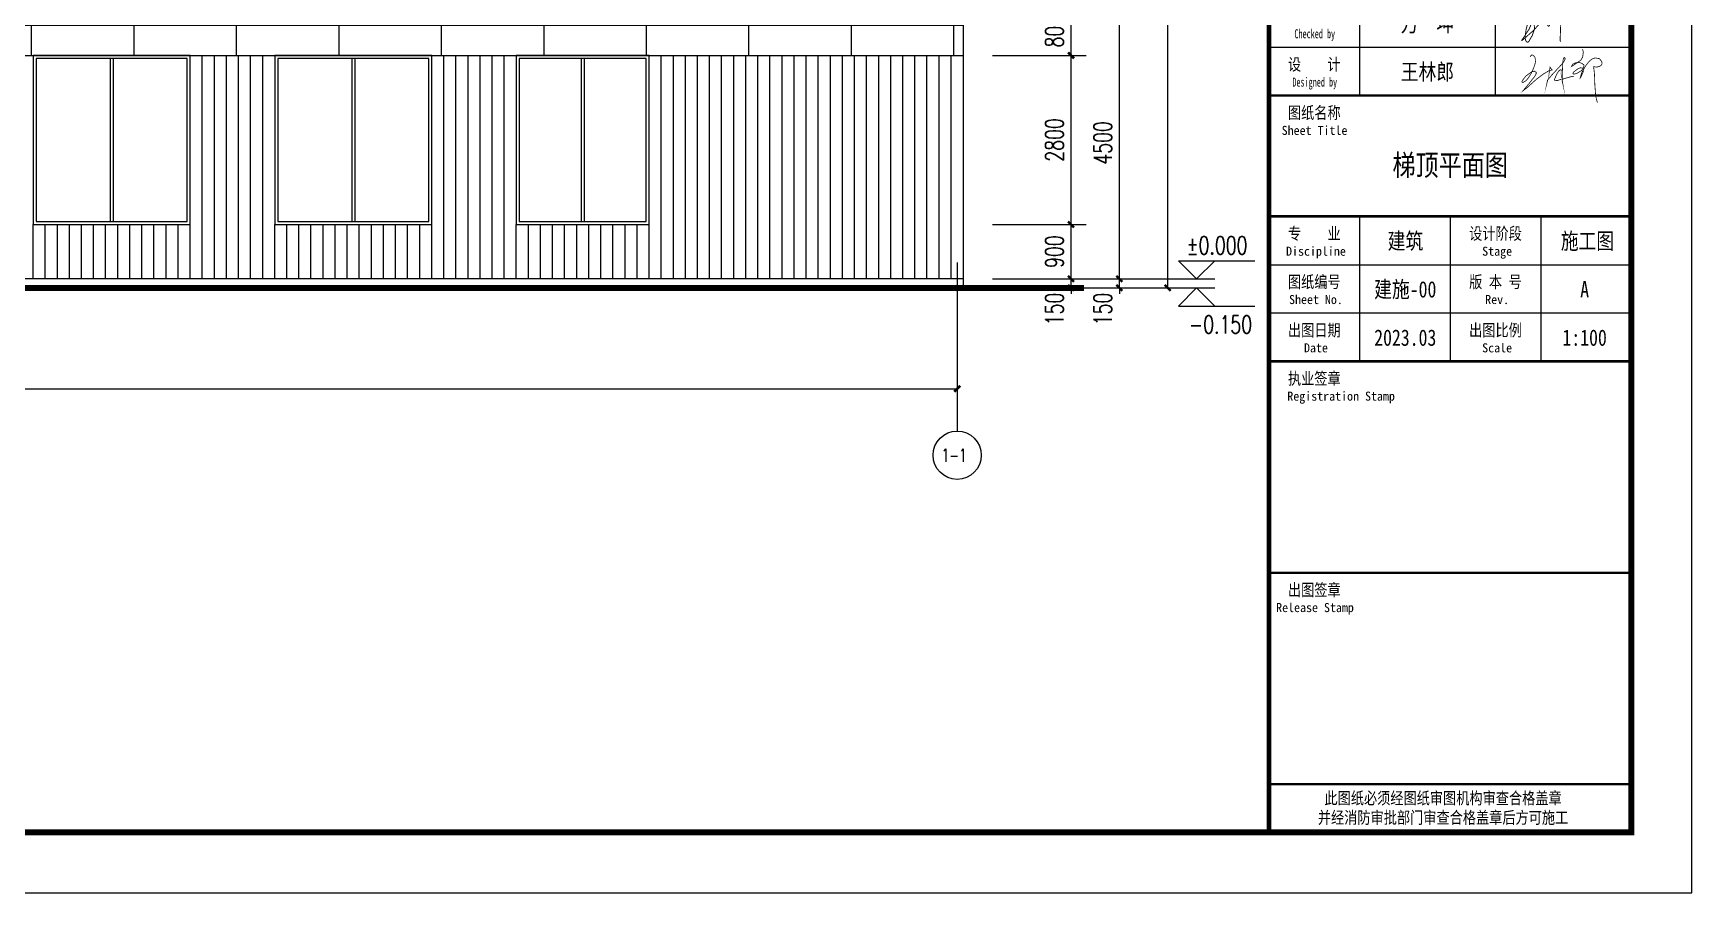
# Model space of a CAD drawing. Extents: x -6243262 to 3079315, y -2914302 to 172723.
# Drawn here: x -2523648 to -2496183, y -775350 to -761118 of the extents above; entities that cross this region are included whole.
import ezdxf
from ezdxf.enums import TextEntityAlignment as Align

# ---------------------------------------------------------------- set-up
doc = ezdxf.new("R2010")
doc.units = 0
doc.header["$LTSCALE"] = 1000
for name, color, linetype in [('AXIS', 3, 'Continuous'), ('AXIS_TEXT', 7, 'Continuous'), ('DIM_ELEV', 3, 'Continuous'), ('J-ELEV-立面细部', 44, 'Continuous'), ('J-ELEV-立面门窗分格线', 155, 'Continuous'), ('P-图框', 7, 'Continuous'), ('PUB_DIM', 3, 'Continuous'), ('PUB_TITLE', 4, 'Continuous'), ('图框字', 3, 'Continuous')]:
    doc.layers.add(name, color=color, linetype=linetype)
doc.styles.add('_TCH_AXIS', font='COMPLEX', dxfattribs={"bigfont": 'GBCBIG'})
doc.styles.add('_TCH_DIM', font='SIMPLEX', dxfattribs={"bigfont": 'GBCBIG'})
doc.styles.add('_TCH_DIM_T3', font='SIMPLEX', dxfattribs={"width": 0.7058823529411765, "bigfont": 'GBCBIG'})
doc.styles.add('COMPLEX', font='COMPLEX')
doc.styles.add('STYLE-ARIAL', font='')
doc.styles.add('图签', font='', dxfattribs={"width": 0.66})
doc.styles.get('STYLE-ARIAL').set_extended_font_data('NSimSun')
doc.styles.get('图签').set_extended_font_data('SimSun')
doc.dimstyles.new('_TCH_ARCH&&100', dxfattribs={"dimtxt": 297.5, "dimasz": 100, "dimexe": 250, "dimexo": 300, "dimgap": 126.25, "dimtad": 1, "dimdec": 0, "dimzin": 0, "dimdsep": 46, "dimtxsty": '_TCH_DIM_T3', "dimblk": 'ARCHTICK', "dimcen": 0.09, "dimclrt": 7, "dimazin": 2, "dimtfac": 1, "dimtdec": 0, "dimtix": 1, "dimtmove": 2, "dimatfit": 3, "dimfxl": 0, "dimtolj": 1, "dimtzin": 0, "dimarcsym": 0})

# ---------------------------------------------------------------- blocks, each defined once
blk = doc.blocks.new('A$C80fbf071')
at = {"lineweight": 53, "const_width": 12.8}
for points in [[(-532.0570534121944, 239.7294344687543), (-518.017083357583, 265.1750960683858), (-494.1491342651716, 268.4870710706746), (-474.2619296252669, 255.2290735781135), (-455.0354294574354, 230.0459465825988), (-450.0801459086069, 207.2862159299839), (-445.6534259378968, 162.1706540143641), (-452.2935058915464, 122.2956866908062), (-475.5998561823217, 56.35911119703087), (-515.98541710258, -33.21567612406216), (-561.5079553019896, -107.5028715157241), (-597.3676905810717, -151.6793673479406), (-637.4559344899608, -180.0633970129129), (-662.480116409075, -186.3137400806008), (-672.0768488824251, -175.8931358062837), (-662.480116409075, -154.2239335071936), (-608.6822546851763, -84.5916785907757), (-555.330368479481, -41.26337147832965), (-505.3606303846755, -9.6500009445881), (-466.6307929599134, 2.064935632952256), (-434.6196612369968, -17.26165019985638), (-434.6196612369968, -44.59554144975846), (-460.6018646419107, -87.09585481163231), (-536.3351148760412, -184.1124884020828), (-632.715379894973, -299.7488838922873), (-652.4469976315158, -323.4227465009608), (-587.671852439642, -274.7071216833137), (-429.1523317206011, -131.8277123057924), (-306.459511059511, -40.51615760682034), (-225.7214244425413, 5.88178487305413), (-169.875378850702, 22.0175655221974), (-184.6751590478525, 38.82987765074358), (-204.1824586165021, 67.08264001368661), (-230.4289438116539, -99.69751579404692), (-255.9982069242105, -195.865960664727), (-246.5666505682457, -147.4485212326108), (-181.3055662357656, -69.43535396337393), (-95.00104443193413, 24.16832977652666), (-6.070222345588263, 119.1250764751749), (36.99119169116602, 178.9728686583403), (46.40623043180676, 215.283423861285), (28.23685742021189, 229.4098050427565), (9.406779936543899, 180.9923656106403), (4.022038480034098, 98.27377044319292), (-4.022038480034098, -98.27377044319292), (1.362702976475703, -178.9425762045139), (4.583637281670235, -198.2994544923131), (-10.48042470574728, -131.6156651258061), (-91.18547609925736, -155.2740719222638), (-130.9929206049419, -147.7514457750076), (-132.0830829870829, -134.8367627656262), (-89.0381865608797, -39.11260722394218), (-55.67261066794163, 9.284637237811694), (-32.00287291646237, 24.33998701811652), (-6.169328018411761, 15.73693000079948), (-2.948393710859818, -133.7664293801354), (43.31743702053791, -118.7110796010529), (141.2503575503943, -90.74104681130848), (189.6634778201696, -82.13798979399144)], [(333.3501831161848, 368.6036324823217), (346.2999907910707, 317.9041614937887), (335.5139902651426, 234.8422518444422), (305.2867606198706, 184.1427808559092), (259.9624337637506, 151.7803421950375), (188.7384915578295, 103.241732945462), (152.0363580763224, 79.51264375567553), (168.2236176669539, 115.1062775409373), (217.8755588233471, 139.9157975995622), (279.3871452724852, 146.3882853317482), (327.948924049153, 126.9708221352485), (357.1025089251925, 103.241732945462), (352.774894627335, 66.56766829136177), (319.3267306745111, 12.62690469386871), (244.8488189399359, -31.60007856131415), (191.9759434759617, -49.93711088891723), (172.551231967198, -38.07256629466428), (188.7384915578295, -10.02175362585695), (254.5611746943032, 38.51685562371858), (299.9020191633608, 57.93431882027653), (339.8250869524491, 50.38140021802974), (348.4637979400286, 24.49144928934402), (344.1361836397555, -11.10218449591775), (305.2867606198706, -98.47572013855097), (294.5007600962999, -111.4206956028647), (318.2365682947566, -27.28845256802742), (386.2395761907101, 91.37718834998668), (444.7614748990454, 165.8562359523785), (492.2496089065098, 202.5303006064787), (540.8113876831485, 220.86733293414), (615.2727818048152, 206.8419265997654), (651.9749152886798, 157.2228864812932), (657.359656742803, 122.7096835660923), (642.262559531926, 97.90016350630322), (616.3629441845405, 80.63346456407453), (561.3097439610865, 67.68848909976077), (520.313031402824, 75.2414077007852), (515.9854171049665, 75.2414077007852), (530.0419047701289, -30.74179235697375), (537.4252772581531, -229.4400974976888), (551.2340007460152, -407.1457318174944), (565.0427242338774, -467.5286906921829), (580.5857969653734, -521.0150674748293)]]:
    blk.add_lwpolyline(points, dxfattribs=at)
blk = doc.blocks.new('A$Ca6e7ed98')
at = {"layer": '图框字', "color": 0, "const_width": 14.96537856035086}
for points in [[(-219.4417643320048, -4.561755438808177), (-310.3332553611544, -2.659132995919208), (-353.6335702197393, 16.65985095645738), (-353.6335702197393, 16.65985095645738), (-311.2896840352332, -38.06459393767727), (-304.5257228455448, -117.4294864342082), (-341.500735534908, -228.0091485452285), (-400.4046472607588, -331.3116713303534), (-414.1113363973564, -341.6787743345267), (-427.4482913206448, -340.1977139613591), (-444.8597490985994, -325.017004941481), (-452.5499024486344, -306.4414268489199), (-456.5039897132374, -286.8942424696434), (-457.7930200393312, -259.8385230571876), (-457.4710276903934, -234.0708211894744), (-454.5057274746068, -202.0145254722083), (-450.6582637063111, -177.0972987129135), (-446.3614959518018, -144.7760485181207), (-438.4389988643234, -106.4979568830822), (-428.9410202662693, -73.95042469797772), (-419.6626542428858, -42.90664500596904), (-405.8514634709863, -3.503535565352649), (-394.9965550070046, 22.03724509703898), (-384.3676246990508, 41.02319900302246), (-377.5007532692398, 49.63246168486512), (-370.5428117433039, 51.86677646431053), (-361.561336295912, 48.05647793465323), (-352.6081454124942, 34.67771504830307), (-355.3983921272738, -14.35004956572811), (-365.7891435805941, -53.0314856528712), (-377.9405088827189, -87.48931085684308), (-398.2875608275644, -130.4205656273989), (-425.9905730752798, -172.3290769380692), (-460.3381918522646, -226.161498563175), (-480.0041265382897, -257.4897287796557), (-494.6996027233545, -278.3904502071528), (-504.872863463359, -290.8177420680586), (-517.0703792340064, -307.4210233192789), (-517.4305650742317, -312.8236656468653), (-512.0251251463196, -313.363802036889), (-447.9072714131617, -258.3290176314331), (-408.1658829416847, -222.6391061652103), (-378.7913749911822, -195.5833867527472), (-335.5945365005464, -161.0447008933552), (-292.9732527030865, -115.568412944529), (-267.7247027271369, -86.622855382142), (-244.8372531555651, -62.76768378462293), (-244.8372531555651, -62.76768378462293), (-212.1632519420818, -27.69045957220078), (-186.8749170796655, 1.104243329646124), (-170.1864833076834, 23.78102269674855), (-154.7101624147035, 37.75201796762849), (-131.7452649305633, 47.73111767131195), (-110.2784010437317, 54.21754845893156), (-79.325759257772, 66.69150299070316), (-52.86668779834872, 81.16140530573466), (-60.48257602681406, 96.56871592325479), (-77.93647101710667, 104.1855978417807), (-93.67006751018926, 115.7333303273626), (-103.9950412843318, 130.9667745567422), (-100.5533833596273, 117.6989154143885), (-97.84907200015732, 102.4654711850089), (-95.14529110584408, 71.75312429565383), (-95.88263767110766, 26.29856964476494), (-95.628014396847, -7.242621733661508), (-91.20287407501019, -45.57185054120055), (-86.53212838649051, -64.7364649449737), (-77.68184774249676, -76.03873900030158), (-67.3568739683542, -75.79296096271719), (-56.04841779707931, -58.59393164596986), (-47.44427298530354, -36.23516157357517), (-38.25343371205963, -1.866506814330933), (-15.76065021613613, 88.71021086246765), (-10.35680168340332, 111.6353251258115), (-7.354368907021126, 114.3960932534246), (-4.832537560927449, 112.235547693992), (-3.686732826259686, 73.99357168784627), (-1.229087763815187, 34.38687237685372), (0, 0), (2.12239108455833, -6.241291964703123), (6.793136773078004, -9.318151742685586), (11.98055552251753, -7.061723983875709), (21.28385340858949, 26.8693883383603), (53.05341153271729, 61.60686995748256), (80.2657435121946, 90.97942291457002), (102.26042022818, 112.6903489266115), (135.2564137906011, 135.4908163306609), (177.7466726948915, 151.4986691236918), (203.2710645512561, 153.9411083492741), (222.0070938210702, 147.1564839212224), (236.127015312959, 131.1444762328683), (240.743123090564, 110.2479097010291), (231.0154530805885, 79.25398875286919), (214.4516786203894, 49.67305181607662), (184.2947345664725, 9.156110825846554), (164.2012449655449, -12.01212193783431), (145.465215696051, -29.10951612322242), (145.465215696051, -29.10951612322242), (127.2723827450245, -42.13575212297292), (102.8343835258565, -51.36313538360992), (80.56863911566325, -48.64902992685529), (68.34937427335535, -39.9646595219092), (58.57396239967784, -22.32457208783308), (52.59190684824716, 31.7005727576834), (57.70293861543178, 100.2883060442909), (57.70293861543178, 100.2883060442909), (66.24077528287307, 149.9795754783117), (76.00133413210278, 202.1337390068438), (87.89966755581554, 251.5389598790716), (92.53328068339033, 266.9906959161235), (99.1757653526729, 283.2158816944939), (112.279846073041, 298.7497568152903), (120.5078910901502, 300.5772715354033), (129.6504580341862, 296.3130705216972), (132.6979803487484, 278.3425091072932), (136.0505201277847, 240.2696053793115), (133.4024380744086, 87.13422711192106), (132.0524042553734, 38.09176056093565), (128.2473776997358, -66.10694118147512), (123.9331045952276, -166.1302927485667), (120.9142273988982, -260.1472637389088), (120.9142273988982, -307.512750623333), (120.9142273988982, -307.512750623333), (120.9142273988982, -307.512750623333), (122.6371782219212, -336.362425986008)], [(-901.1133592585975, -53.95738809138857), (-741.2094125123986, -16.60072439256328), (-568.4549473897787, 19.10516744028428), (-441.2860053503828, 39.74093438991986), (-356.3452724282688, 54.30032675802067), (-166.0011132360087, 80.14697163615347), (38.06777090829564, 108.1749365506621), (274.3438469295506, 128.0609047009057), (476.9613784102257, 141.4879282944457), (643.271222366573, 145.962430931846), (840.3989699591766, 143.9684007922406), (1015.136313830473, 139.0017028646616), (1259.480234392307, 133.0180144088445), (1270.327185878734, 127.3299627344604), (1270.17494237941, 120.8007045642953), (1255.437559447193, 109.2600034400311), (732.1299709219893, 62.83576014641585), (633.4284414178983, 55.12906856783229), (86.8270670126949, 15.9471274002135), (-155.1987208222563, -1.707981578139879)], [(-219.4417643320048, -4.561755438808177), (-155.1987208222563, -1.707981578139879)]]:
    blk.add_lwpolyline(points, dxfattribs=at)
blk = doc.blocks.new('TQ-A2')
at = {"layer": 'P-图框'}
for p, q in [((-4500.000000000116, 12200.00022238411), (-4500, 19400.00022238411)), ((-2250.000000000175, 12200.00022238411), (-2250.000000000058, 17800.00022238411)), ((-6000, 13000.00022238411), (0, 13000.00022238411)), ((-4500.000000000058, 7800.000222384115), (-4500, 10200.00022238411)), ((-3000, 10200.00022238411), (-3000, 7800.000222384115)), ((-1500, 10200.00022238411), (-1500, 7800.000222384115)), ((-6000, 9400.000222384115), (0, 9400.000222384115)), ((-6000, 8600.000222384115), (0, 8600.000222384115))]:
    blk.add_line(p, q, dxfattribs=at)
at = {"layer": 'P-图框', "const_width": 80}
blk.add_lwpolyline([(-6000, 40000), (-6000, 0)], dxfattribs=at)
at = {"layer": 'P-图框'}
blk.add_lwpolyline([(-6000, 31900.00022238411), (-6000, 0), (0, 0), (0, 31900.00022238411)], close=True, dxfattribs=at)
at = {"layer": 'P-图框', "linetype": 'Continuous', "const_width": 40}
for points in [[(-6000, 12200.00022238411), (0, 12200.00022238411)], [(-6000, 10200.00022238411), (0, 10200.00022238411)], [(-6000, 7800.000222384115), (0, 7800.000222384115)], [(-6000, 4300.000222384115), (0, 4300.000222384115)], [(-6000, 800.0002223841147), (0, 800.0002223841147)]]:
    blk.add_lwpolyline(points, dxfattribs=at)
at = {"layer": 'P-图框'}
for name, p in [('A$Ca6e7ed98', (-1299.722362992354, 13424.79639597586)), ('A$C80fbf071', (-1143.019625361077, 12602.73685721285))]:
    blk.add_blockref(name, p, dxfattribs=at)
at = {"layer": 'P-图框', "color": 6, "style": '图签', "width": 0.8}
for s, p in [('万  坤', (-3377.847491015447, 13392.04124669859)), ('王林郎', (-3377.847491015447, 12592.04124669859)), ('建筑', (-3741.480264688027, 9792.041246698587)), ('施工图', (-728.0364462347934, 9792.041246698587)), ('A', (-774.9880090948427, 8992.041246698587)), ('2023.03', (-3745.091043053777, 8192.041246698587)), ('1:100', (-774.9880090948427, 8192.041246698587))]:
    blk.add_text(s, height=270, dxfattribs=at).set_placement(p, align=Align.MIDDLE_CENTER)
at = {"layer": 'P-图框'}
for s, height, style, width, p in [('Checked by', 150, 'STYLE-ARIAL', 0.6, (-5243.867888999579, 13223.08678610949)), ('设    计', 200, '图签', 0.8, (-5251.420774616476, 12716.03740748495)), ('Designed by', 150, 'STYLE-ARIAL', 0.6, (-5243.867888999579, 12423.08678610949)), ('图纸名称', 200, '图签', 0.8, (-5251.420774616476, 11916.03740748495)), ('Sheet Title', 150, 'STYLE-ARIAL', 0.9700000000000001, (-5247.199739783478, 11623.08678610949)), ('专    业', 200, '图签', 0.8, (-5251.420774616476, 9916.037407484953)), ('设计阶段', 200, '图签', 0.8, (-2251.420774616476, 9916.037407484953)), ('Discipline', 150, 'STYLE-ARIAL', 0.9700000000000001, (-5223.721875714778, 9623.086786109488)), ('Stage', 150, 'STYLE-ARIAL', 0.9700000000000001, (-2223.721875714778, 9623.086786109488)), ('图纸编号', 200, '图签', 0.8, (-5251.420774616476, 9116.037407484953)), ('版 本 号', 200, '图签', 0.8, (-2251.420774616476, 9116.037407484953)), ('Sheet No.', 150, 'STYLE-ARIAL', 0.9700000000000001, (-5223.721875714778, 8823.086786109488)), ('Rev.', 150, 'STYLE-ARIAL', 0.9700000000000001, (-2223.721875714778, 8823.086786109488)), ('出图日期', 200, '图签', 0.8, (-5251.420774616476, 8316.037407484953)), ('出图比例', 200, '图签', 0.8, (-2251.420774616476, 8316.037407484953)), ('Date', 150, 'STYLE-ARIAL', 0.9700000000000001, (-5223.721875714778, 8023.086786109488)), ('Scale', 150, 'STYLE-ARIAL', 0.9700000000000001, (-2223.721875714778, 8023.086786109488)), ('执业签章', 200, '图签', 0.8, (-5251.420774616476, 7516.037407484953)), ('Registration Stamp', 150, 'STYLE-ARIAL', 0.9700000000000001, (-4807.606877605605, 7223.086786109488)), ('出图签章', 200, '图签', 0.8, (-5251.420774616476, 4016.037407484953)), ('Release Stamp', 150, 'STYLE-ARIAL', 0.9700000000000001, (-5239.580023941293, 3723.086786109488)), ('此图纸必须经图纸审图机构审查合格盖章', 200, '图签', 0.8, (-3119.30655907921, 567.8683479190804)), ('并经消防审批部门审查合格盖章后方可施工', 200, '图签', 0.8, (-3119.30655907921, 246.0061874622479))]:
    blk.add_text(s, height=height, dxfattribs=dict(at, style=style, width=width)).set_placement(p, align=Align.MIDDLE_CENTER)
blk = doc.blocks.new('_AXISO')
at = {"color": 0}
blk.add_circle((0, 0), 0.5, dxfattribs=at)
at = {"layer": 'AXIS_TEXT', "color": 0, "style": 'COMPLEX', "width": 1.041666666666667}
blk.add_attdef('A', text='', height=0.56, dxfattribs=at).set_placement((-0.25, -0.28), (0.25, -0.28), align=Align.FIT)
blk = doc.blocks.new('_ArchTick')
at = {"color": 0, "linetype": 'ByBlock', "const_width": 0.4}
blk.add_lwpolyline([(-0.5, -0.5), (0.5, 0.5)], dxfattribs=at)
blk = doc.blocks.new('*D712')
at = {"layer": 'AXIS', "color": 0, "lineweight": -2, "transparency": 16777216}
for p, q in [((-2548347.569781706, -765214.0999392602), (-2548347.569781706, -767255.4325370815)), ((-2508347.569781706, -765214.0999392602), (-2508347.569781706, -767255.4325370815)), ((-2548347.569781706, -767005.4325370815), (-2508347.569781706, -767005.4325370815))]:
    blk.add_line(p, q, dxfattribs=at)
at = {"layer": 'Defpoints', "color": 0, "transparency": 16777216}
for p in [(-2548347.569781706, -764914.0999392602), (-2508347.569781706, -764914.0999392602), (-2508347.569781706, -767005.4325370815)]:
    blk.add_point(p, dxfattribs=at)
at = {"layer": 'AXIS', "color": 0, "lineweight": -2, "transparency": 16777216, "xscale": 100, "yscale": 100, "zscale": 100, "rotation": 180}
blk.add_blockref('_ArchTick', (-2548347.569781706, -767005.4325370815), dxfattribs=at)
at = {"layer": 'AXIS', "color": 0, "lineweight": -2, "transparency": 16777216, "xscale": 100, "yscale": 100, "zscale": 100}
blk.add_blockref('_ArchTick', (-2508347.569781706, -767005.4325370815), dxfattribs=at)
at = {"layer": 'AXIS', "color": 7, "transparency": 16777216, "insert": (-2528347.569781706, -766730.4325370815), "char_height": 297.5, "attachment_point": 5, "style": '_TCH_DIM_T3'}
blk.add_mtext('\\A1;40000', dxfattribs=at)
blk = doc.blocks.new('*D713')
at = {"layer": 'Defpoints', "color": 0, "transparency": 16777216}
for p in [(-2508059.919867991, -765184.770915362), (-2508059.919867991, -765334.770915362), (-2506462.03835766, -765184.770915362)]:
    blk.add_point(p, dxfattribs=at)
at = {"layer": 'PUB_DIM', "color": 0, "lineweight": -2, "transparency": 16777216}
for p, q in [((-2506462.03835766, -765184.770915362), (-2506462.03835766, -765084.770915362)), ((-2507759.919867991, -765184.770915362), (-2506212.03835766, -765184.770915362)), ((-2507759.919867991, -765334.770915362), (-2506212.03835766, -765334.770915362)), ((-2506462.03835766, -765334.770915362), (-2506462.03835766, -765184.770915362)), ((-2506462.03835766, -765334.770915362), (-2506462.03835766, -765434.770915362))]:
    blk.add_line(p, q, dxfattribs=at)
at = {"layer": 'PUB_DIM', "color": 0, "lineweight": -2, "transparency": 16777216, "xscale": 100, "yscale": 100, "zscale": 100}
for p, rotation in [((-2506462.03835766, -765184.770915362), 270), ((-2506462.03835766, -765334.770915362), 90)]:
    blk.add_blockref('_ArchTick', p, dxfattribs=dict(at, rotation=rotation))
at = {"layer": 'PUB_DIM', "color": 7, "transparency": 16777216, "insert": (-2506737.03835766, -765684.770915362), "char_height": 297.5, "attachment_point": 5, "rotation": 90, "style": '_TCH_DIM_T3'}
blk.add_mtext('\\A1;150', dxfattribs=at)
blk = doc.blocks.new('*D714')
at = {"layer": 'Defpoints', "color": 0, "transparency": 16777216}
for p in [(-2508059.919867991, -764284.7709153652), (-2506462.03835766, -764284.7709153652), (-2508059.919867991, -765184.770915362)]:
    blk.add_point(p, dxfattribs=at)
at = {"layer": 'PUB_DIM', "color": 0, "lineweight": -2, "transparency": 16777216}
for p, q in [((-2507759.919867991, -764284.7709153652), (-2506212.03835766, -764284.7709153652)), ((-2506462.03835766, -765184.770915362), (-2506462.03835766, -764284.7709153652)), ((-2507759.919867991, -765184.770915362), (-2506212.03835766, -765184.770915362))]:
    blk.add_line(p, q, dxfattribs=at)
at = {"layer": 'PUB_DIM', "color": 0, "lineweight": -2, "transparency": 16777216, "xscale": 100, "yscale": 100, "zscale": 100}
for p, rotation in [((-2506462.03835766, -764284.7709153652), 90), ((-2506462.03835766, -765184.770915362), 270)]:
    blk.add_blockref('_ArchTick', p, dxfattribs=dict(at, rotation=rotation))
at = {"layer": 'PUB_DIM', "color": 7, "transparency": 16777216, "insert": (-2506737.03835766, -764734.770915364), "char_height": 297.5, "attachment_point": 5, "rotation": 90, "style": '_TCH_DIM_T3'}
blk.add_mtext('\\A1;900', dxfattribs=at)
blk = doc.blocks.new('*D715')
at = {"layer": 'Defpoints', "color": 0, "transparency": 16777216}
for p in [(-2508059.919867991, -761484.7709153653), (-2506462.03835766, -761484.7709153653), (-2508059.919867991, -764284.7709153652)]:
    blk.add_point(p, dxfattribs=at)
at = {"layer": 'PUB_DIM', "color": 0, "lineweight": -2, "transparency": 16777216}
for p, q in [((-2507759.919867991, -761484.7709153653), (-2506212.03835766, -761484.7709153653)), ((-2506462.03835766, -764284.7709153652), (-2506462.03835766, -761484.7709153653)), ((-2507759.919867991, -764284.7709153652), (-2506212.03835766, -764284.7709153652))]:
    blk.add_line(p, q, dxfattribs=at)
at = {"layer": 'PUB_DIM', "color": 0, "lineweight": -2, "transparency": 16777216, "xscale": 100, "yscale": 100, "zscale": 100}
for p, rotation in [((-2506462.03835766, -761484.7709153653), 90), ((-2506462.03835766, -764284.7709153652), 270)]:
    blk.add_blockref('_ArchTick', p, dxfattribs=dict(at, rotation=rotation))
at = {"layer": 'PUB_DIM', "color": 7, "transparency": 16777216, "insert": (-2506737.03835766, -762884.7709153657), "char_height": 297.5, "attachment_point": 5, "rotation": 90, "style": '_TCH_DIM_T3'}
blk.add_mtext('\\A1;2800', dxfattribs=at)
blk = doc.blocks.new('*D716')
at = {"layer": 'Defpoints', "color": 0, "transparency": 16777216}
for p in [(-2508059.919867991, -760684.770915362), (-2506462.03835766, -760684.770915362), (-2508059.919867991, -761484.7709153653)]:
    blk.add_point(p, dxfattribs=at)
at = {"layer": 'PUB_DIM', "color": 0, "lineweight": -2, "transparency": 16777216}
for p, q in [((-2507759.919867991, -760684.770915362), (-2506212.03835766, -760684.770915362)), ((-2506462.03835766, -761484.7709153653), (-2506462.03835766, -760684.770915362)), ((-2507759.919867991, -761484.7709153653), (-2506212.03835766, -761484.7709153653))]:
    blk.add_line(p, q, dxfattribs=at)
at = {"layer": 'PUB_DIM', "color": 0, "lineweight": -2, "transparency": 16777216, "xscale": 100, "yscale": 100, "zscale": 100}
for p, rotation in [((-2506462.03835766, -760684.770915362), 90), ((-2506462.03835766, -761484.7709153653), 270)]:
    blk.add_blockref('_ArchTick', p, dxfattribs=dict(at, rotation=rotation))
at = {"layer": 'PUB_DIM', "color": 7, "transparency": 16777216, "insert": (-2506737.03835766, -761084.7709153641), "char_height": 297.5, "attachment_point": 5, "rotation": 90, "style": '_TCH_DIM_T3'}
blk.add_mtext('\\A1;800', dxfattribs=at)
blk = doc.blocks.new('*D726')
at = {"layer": 'Defpoints', "color": 0, "transparency": 16777216}
for p in [(-2506959.919867991, -742684.770915362), (-2504862.03835766, -742684.770915362), (-2506959.919867991, -765334.770915362)]:
    blk.add_point(p, dxfattribs=at)
at = {"layer": 'PUB_DIM', "color": 0, "lineweight": -2, "transparency": 16777216}
for p, q in [((-2506659.919867991, -742684.770915362), (-2504612.03835766, -742684.770915362)), ((-2504862.03835766, -765334.770915362), (-2504862.03835766, -742684.770915362)), ((-2506659.919867991, -765334.770915362), (-2504612.03835766, -765334.770915362))]:
    blk.add_line(p, q, dxfattribs=at)
at = {"layer": 'PUB_DIM', "color": 0, "lineweight": -2, "transparency": 16777216, "xscale": 100, "yscale": 100, "zscale": 100}
for p, rotation in [((-2504862.03835766, -742684.770915362), 90), ((-2504862.03835766, -765334.770915362), 270)]:
    blk.add_blockref('_ArchTick', p, dxfattribs=dict(at, rotation=rotation))
at = {"layer": 'PUB_DIM', "color": 7, "transparency": 16777216, "insert": (-2505137.03835766, -754009.7709153625), "char_height": 297.5, "attachment_point": 5, "rotation": 90, "style": '_TCH_DIM_T3'}
blk.add_mtext('\\A1;22650', dxfattribs=at)
blk = doc.blocks.new('*D727')
at = {"layer": 'Defpoints', "color": 0, "transparency": 16777216}
for p in [(-2507259.919867991, -765184.770915362), (-2507259.919867991, -765334.770915362), (-2505662.03835766, -765184.770915362)]:
    blk.add_point(p, dxfattribs=at)
at = {"layer": 'PUB_DIM', "color": 0, "lineweight": -2, "transparency": 16777216}
for p, q in [((-2505662.03835766, -765184.770915362), (-2505662.03835766, -765084.770915362)), ((-2506959.919867991, -765184.770915362), (-2505412.03835766, -765184.770915362)), ((-2506959.919867991, -765334.770915362), (-2505412.03835766, -765334.770915362)), ((-2505662.03835766, -765334.770915362), (-2505662.03835766, -765184.770915362)), ((-2505662.03835766, -765334.770915362), (-2505662.03835766, -765434.770915362))]:
    blk.add_line(p, q, dxfattribs=at)
at = {"layer": 'PUB_DIM', "color": 0, "lineweight": -2, "transparency": 16777216, "xscale": 100, "yscale": 100, "zscale": 100}
for p, rotation in [((-2505662.03835766, -765184.770915362), 270), ((-2505662.03835766, -765334.770915362), 90)]:
    blk.add_blockref('_ArchTick', p, dxfattribs=dict(at, rotation=rotation))
at = {"layer": 'PUB_DIM', "color": 7, "transparency": 16777216, "insert": (-2505937.03835766, -765684.770915362), "char_height": 297.5, "attachment_point": 5, "rotation": 90, "style": '_TCH_DIM_T3'}
blk.add_mtext('\\A1;150', dxfattribs=at)
blk = doc.blocks.new('*D728')
at = {"layer": 'Defpoints', "color": 0, "transparency": 16777216}
for p in [(-2507259.919867991, -760684.770915362), (-2505662.03835766, -760684.770915362), (-2507259.919867991, -765184.770915362)]:
    blk.add_point(p, dxfattribs=at)
at = {"layer": 'PUB_DIM', "color": 0, "lineweight": -2, "transparency": 16777216}
for p, q in [((-2506959.919867991, -760684.770915362), (-2505412.03835766, -760684.770915362)), ((-2505662.03835766, -765184.770915362), (-2505662.03835766, -760684.770915362)), ((-2506959.919867991, -765184.770915362), (-2505412.03835766, -765184.770915362))]:
    blk.add_line(p, q, dxfattribs=at)
at = {"layer": 'PUB_DIM', "color": 0, "lineweight": -2, "transparency": 16777216, "xscale": 100, "yscale": 100, "zscale": 100}
for p, rotation in [((-2505662.03835766, -760684.770915362), 90), ((-2505662.03835766, -765184.770915362), 270)]:
    blk.add_blockref('_ArchTick', p, dxfattribs=dict(at, rotation=rotation))
at = {"layer": 'PUB_DIM', "color": 7, "transparency": 16777216, "insert": (-2505937.03835766, -762934.7709153625), "char_height": 297.5, "attachment_point": 5, "rotation": 90, "style": '_TCH_DIM_T3'}
blk.add_mtext('\\A1;4500', dxfattribs=at)

msp = doc.modelspace()

# ---------------------------------------------------------------- hatches: boundary and pattern name
h = msp.add_hatch()
h.set_pattern_fill('多孔材料', color=251, scale=600, angle=45)
h.set_pattern_definition([(90, (-2336999.066153762, -14280.4749389494), (-1697.058, 2.273736754432321e-13), []), (180, (-2336999.066153762, -14280.4749389494), (-2.273736754432321e-13, -1697.058), [])])
h.paths.add_polyline_path([(-2513247.569781724, -752184.770915362), (-2513247.569781724, -744084.770915362), (-2548947.569781723, -744084.770915362), (-2548947.569781723, -742884.770915362), (-2508247.569781723, -742884.770915362), (-2508247.569781723, -752184.770915362), (-2508247.569781723, -756184.770915362), (-2508247.569781723, -761484.770915362), (-2548447.569781705, -761484.770915362), (-2548447.569781705, -760884.770915362), (-2532597.569781706, -760884.770915362), (-2532597.569781706, -761284.770915362), (-2524097.56978171, -761284.770915362), (-2524097.56978171, -760884.770915362), (-2513247.569781724, -760884.770915362), (-2513247.569781724, -756184.770915362)])
h = msp.add_hatch()
h.set_pattern_fill('饰面砖', color=251, scale=100)
h.set_pattern_definition([(90, (-2337847.594291186, -15129.00307637325), (-200, 1.224646799147353e-14), [])])
h.paths.add_polyline_path([(-2513447.569781724, -761484.770915362), (-2508247.569781723, -761484.770915362), (-2508247.569781723, -765184.770915362), (-2524597.56978171, -765184.770915362), (-2524597.56978171, -761484.770915362), (-2523647.569781675, -761484.770915362), (-2523647.569781675, -764284.770915362), (-2521047.569781675, -764284.770915362), (-2521047.569781675, -761484.770915362), (-2519647.569781713, -761484.770915362), (-2519647.569781713, -764284.770915362), (-2517047.569781713, -764284.770915362), (-2517047.569781713, -761484.770915362), (-2515647.569781713, -761484.770915362), (-2515647.569781713, -764284.770915362), (-2513447.569781724, -764284.770915362)])

# ---------------------------------------------------------------- linework, layer by layer
at = {"layer": 'AXIS'}
msp.add_line((-2508347.569781705, -764914.0999392603), (-2508347.569781705, -767705.4325370817), dxfattribs=at)
at = {"layer": 'DIM_ELEV'}
for p, q in [((-2504383.299614181, -765184.770915362), (-2504683.299614181, -764884.770915362)), ((-2504683.299614181, -764884.770915362), (-2503418.299614181, -764884.770915362)), ((-2504383.299614181, -765184.770915362), (-2504083.299614181, -764884.770915362)), ((-2505662.03835766, -765184.770915362), (-2504083.299614181, -765184.770915362)), ((-2505662.03835766, -765334.770915362), (-2504083.299614181, -765334.770915362)), ((-2504383.299614181, -765334.770915362), (-2504683.299614181, -765634.770915362)), ((-2504383.299614181, -765334.770915362), (-2504083.299614181, -765634.770915362)), ((-2504683.299614181, -765634.770915362), (-2503418.299614181, -765634.770915362))]:
    msp.add_line(p, q, dxfattribs=at)
at = {"layer": 'J-ELEV-立面细部', "color": 44}
for points in [[(-2508247.569781723, -756184.770915362), (-2508247.569781723, -765334.770915362)], [(-2548447.569781705, -761484.770915362), (-2508247.569781723, -761484.770915362)], [(-2508247.569781723, -765184.770915362), (-2548447.569781705, -765184.770915362)]]:
    msp.add_lwpolyline(points, dxfattribs=at)
at = {"layer": 'J-ELEV-立面细部', "color": 44, "const_width": 100}
msp.add_lwpolyline([(-2506247.569781723, -765334.770915362), (-2550447.569781705, -765334.770915362)], dxfattribs=at)
at = {"layer": 'J-ELEV-立面门窗分格线', "color": 155}
for points in [[(-2521047.569781675, -761484.770915362), (-2523647.569781675, -761484.770915362), (-2523647.569781675, -764284.770915362), (-2521047.569781675, -764284.770915362)], [(-2521097.569781675, -761534.770915362), (-2523597.569781675, -761534.770915362), (-2523597.569781675, -764234.770915362), (-2521097.569781675, -764234.770915362)], [(-2517047.569781713, -761484.770915362), (-2519647.569781713, -761484.770915362), (-2519647.569781713, -764284.770915362), (-2517047.569781713, -764284.770915362)], [(-2517097.569781713, -761534.770915362), (-2519597.569781713, -761534.770915362), (-2519597.569781713, -764234.770915362), (-2517097.569781713, -764234.770915362)], [(-2513447.569781724, -761484.770915362), (-2515647.569781713, -761484.770915362), (-2515647.569781713, -764284.770915362), (-2513447.569781724, -764284.770915362)], [(-2513497.569781724, -761534.770915362), (-2515597.569781713, -761534.770915362), (-2515597.569781713, -764234.770915362), (-2513497.569781724, -764234.770915362)]]:
    msp.add_lwpolyline(points, close=True, dxfattribs=at)
for points in [[(-2522372.569781675, -761534.770915362), (-2522372.569781675, -764234.770915362)], [(-2522322.569781675, -761534.770915362), (-2522322.569781675, -764234.770915362)], [(-2518372.569781713, -761534.770915362), (-2518372.569781713, -764234.770915362)], [(-2518322.569781713, -761534.770915362), (-2518322.569781713, -764234.770915362)], [(-2514572.569781718, -761534.770915362), (-2514572.569781718, -764234.770915362)], [(-2514522.569781718, -761534.770915362), (-2514522.569781718, -764234.770915362)]]:
    msp.add_lwpolyline(points, dxfattribs=at)
at = {"layer": 'PUB_TITLE'}
msp.add_lwpolyline([(-2555582.923189898, -775350.4982507047), (-2496182.923189898, -775350.4982507047), (-2496182.923189898, -733350.4982507047), (-2555582.923189898, -733350.4982507047)], close=True, dxfattribs=at)
at = {"layer": 'PUB_TITLE', "const_width": 100}
msp.add_lwpolyline([(-2554082.923189898, -774350.4982507047), (-2497182.923189898, -774350.4982507047), (-2497182.923189898, -734350.4982507047), (-2554082.923189898, -734350.4982507047)], close=True, dxfattribs=at)

# ---------------------------------------------------------------- block references
at = {"layer": 'AXIS', "color": 8}
ref = msp.add_blockref('_AXISO', (-2508347.569781705, -768105.4325370817), dxfattribs=dict(at, xscale=800, yscale=800, zscale=800))
ref.add_attrib('A', '1-1 ', dxfattribs={"layer": 'AXIS_TEXT', "height": 216.8501912388514, "style": '_TCH_AXIS', "width": 0.6493506493502782}).set_placement((-2508605.724771275, -768213.857632701), (-2508089.414792135, -768213.857632701), align=Align.FIT)
at = {"layer": 'P-图框'}
msp.add_blockref('TQ-A2', (-2497182.923189898, -774350.4982507047), dxfattribs=at)

# ---------------------------------------------------------------- texts
at = {"layer": 'DIM_ELEV', "color": 7, "style": '_TCH_DIM', "width": 0.7058823529411765}
for s, p in [('%%P0.000', (-2504548.299614181, -764779.770915362)), ('-0.150', (-2504508.299614181, -766089.770915362))]:
    msp.add_text(s, height=297.5, dxfattribs=at).set_placement(p)
at = {"layer": 'P-图框', "color": 6, "style": '图签', "width": 0.8}
for s, height, p in [('梯顶平面图', 350, (-2500184.270566439, -763301.7917824431)), ('建施-00', 270, (-2500928.014232951, -765358.4570040061))]:
    msp.add_text(s, height=height, dxfattribs=at).set_placement(p, align=Align.MIDDLE_CENTER)

# ---------------------------------------------------------------- dimensions: what is measured, and where the dimension line sits
at = {"layer": 'AXIS'}
dim = msp.add_aligned_dim(p1=(-2548347.569781706, -764914.0999392602), p2=(-2508347.569781706, -764914.0999392602), distance=-2091.332597821369, dimstyle='_TCH_ARCH&&100', dxfattribs=at)
dim.commit()
dim.dimension.update_dxf_attribs({"geometry": '*D712', "text_midpoint": (-2528347.569781706, -766730.4325370815)})
at = {"layer": 'PUB_DIM'}
for p1, p2, distance, picture, middle in [((-2506959.919867991, -765334.770915362), (-2506959.919867991, -742684.770915362), -2097.8815103308298, '*D726', (-2505137.03835766, -754009.7709153625)), ((-2508059.919867991, -761484.7709153653), (-2508059.919867991, -760684.770915362), -1597.8815103308298, '*D716', (-2506737.03835766, -761084.7709153641)), ((-2507259.919867991, -765184.770915362), (-2507259.919867991, -760684.770915362), -1597.8815103308298, '*D728', (-2505937.03835766, -762934.7709153625)), ((-2508059.919867991, -764284.7709153652), (-2508059.919867991, -761484.7709153653), -1597.8815103308298, '*D715', (-2506737.03835766, -762884.7709153657)), ((-2508059.919867991, -765184.770915362), (-2508059.919867991, -764284.7709153652), -1597.8815103308298, '*D714', (-2506737.03835766, -764734.770915364))]:
    dim = msp.add_aligned_dim(p1=p1, p2=p2, distance=distance, dimstyle='_TCH_ARCH&&100', dxfattribs=at)
    dim.commit()
    dim.dimension.update_dxf_attribs({"geometry": picture, "text_midpoint": middle})
for base, p1, p2, picture, middle in [((-2506462.03835766, -765184.770915362), (-2508059.919867991, -765334.770915362), (-2508059.919867991, -765184.770915362), '*D713', (-2506737.03835766, -765684.770915362)), ((-2505662.03835766, -765184.770915362), (-2507259.919867991, -765334.770915362), (-2507259.919867991, -765184.770915362), '*D727', (-2505937.03835766, -765684.770915362))]:
    dim = msp.add_linear_dim(base=base, p1=p1, p2=p2, angle=90, dimstyle='_TCH_ARCH&&100', dxfattribs=at)
    dim.commit()
    dim.dimension.update_dxf_attribs({"geometry": picture, "text_midpoint": middle, "dimtype": 129})

doc.saveas('drawing.dxf')
